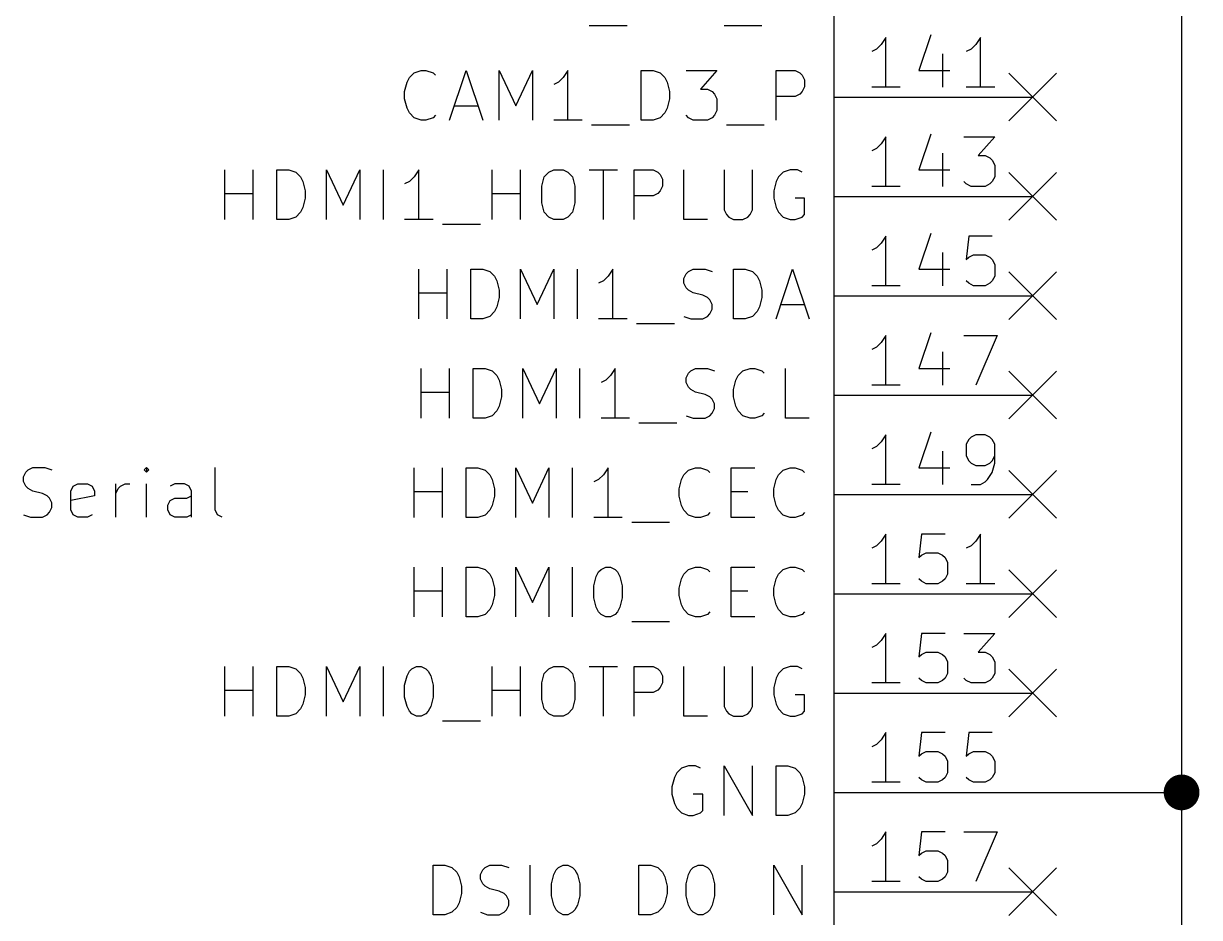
# Model space of a CAD drawing. Header units: millimetres. Extents: x 10 to 287, y -200 to -10.
# Drawn here: x 61.84 to 91.9, y -106.07 to -83.21 of the extents above; entities that cross this region are included whole.
import ezdxf

# ---------------------------------------------------------------- set-up
doc = ezdxf.new("R2010")
doc.units = ezdxf.units.MM
for name, color, linetype in [('BLUE', 174, 'CONTINUOUS'), ('GREENSIXTYFIVE', 129, 'CONTINUOUS'), ('LIGHTGREEN', 92, 'CONTINUOUS'), ('LIGHTRED', 12, 'CONTINUOUS'), ('RED', 14, 'CONTINUOUS')]:
    doc.layers.add(name, color=color, linetype=linetype)

msp = doc.modelspace()

# ---------------------------------------------------------------- linework, layer by layer
at = {"layer": 'BLUE', "linetype": 'CONTINUOUS'}
for p, q in [((87.0204, -84.4804), (88.2396, -85.6996)), ((88.2396, -84.4804), (87.0204, -85.6996)), ((87.0204, -87.0204), (88.2396, -88.2396)), ((88.2396, -87.0204), (87.0204, -88.2396)), ((87.0204, -89.5604), (88.2396, -90.7796)), ((88.2396, -89.5604), (87.0204, -90.7796)), ((87.0204, -92.1004), (88.2396, -93.3196)), ((88.2396, -92.1004), (87.0204, -93.3196)), ((87.0204, -94.6404), (88.2396, -95.8596)), ((88.2396, -94.6404), (87.0204, -95.8596)), ((87.0204, -97.1804), (88.2396, -98.3996)), ((88.2396, -97.1804), (87.0204, -98.3996)), ((87.0204, -99.7204), (88.2396, -100.9396)), ((88.2396, -99.7204), (87.0204, -100.9396)), ((87.0204, -104.8004), (88.2396, -106.0196)), ((88.2396, -104.8004), (87.0204, -106.0196))]:
    msp.add_line(p, q, dxfattribs=at)
at = {"layer": 'GREENSIXTYFIVE', "linetype": 'CONTINUOUS'}
for p, q in [((76.2968, -83.2585), (77.2644, -83.2585)), ((79.7439, -83.2585), (80.7115, -83.2585)), ((71.7006, -84.589), (71.8216, -84.468)), ((71.8216, -84.468), (72.003, -84.4075)), ((72.003, -84.4075), (72.1239, -84.4075)), ((72.1239, -84.4075), (72.3054, -84.468)), ((72.3054, -84.468), (72.3658, -84.5285)), ((72.7287, -85.6775), (73.152, -84.4075)), ((73.152, -84.4075), (73.5754, -85.6775)), ((73.9987, -85.6775), (73.9987, -84.4075)), ((73.9987, -84.4075), (74.4221, -85.3147)), ((74.4221, -85.3147), (74.8454, -84.4075)), ((74.8454, -84.4075), (74.8454, -85.6775)), ((75.7525, -84.4075), (75.6316, -84.589)), ((75.7525, -85.6775), (75.7525, -84.4075)), ((77.6272, -85.6775), (77.6272, -84.4075)), ((77.6272, -84.4075), (77.9296, -84.4075)), ((77.9296, -84.4075), (78.111, -84.468)), ((78.111, -84.468), (78.232, -84.589)), ((78.7763, -84.4075), (79.5625, -84.4075)), ((79.5625, -84.4075), (79.1391, -84.8913)), ((81.0743, -85.6775), (81.0743, -84.4075)), ((81.0743, -84.4075), (81.5581, -84.4075)), ((81.5581, -84.4075), (81.6791, -84.468)), ((81.6791, -84.468), (81.7396, -84.5285)), ((71.5797, -84.9518), (71.6401, -84.7099)), ((71.6401, -84.7099), (71.7006, -84.589)), ((75.5106, -84.7099), (75.3897, -84.7704)), ((75.6316, -84.589), (75.5106, -84.7099)), ((78.232, -84.589), (78.2925, -84.7099)), ((78.2925, -84.7099), (78.3529, -84.9518)), ((81.7396, -84.5285), (81.8, -84.6494)), ((81.8, -84.6494), (81.8, -84.8309)), ((71.5797, -85.1332), (71.5797, -84.9518)), ((78.3529, -84.9518), (78.3529, -85.1332)), ((79.1391, -84.8913), (79.3206, -84.8913)), ((79.3206, -84.8913), (79.4415, -84.9518)), ((79.4415, -84.9518), (79.502, -85.0123)), ((79.502, -85.0123), (79.5625, -85.1332)), ((81.6791, -85.0123), (81.5581, -85.0728)), ((81.7396, -84.9518), (81.6791, -85.0123)), ((81.8, -84.8309), (81.7396, -84.9518)), ((71.6401, -85.3751), (71.5797, -85.1332)), ((72.8497, -85.3147), (73.4544, -85.3147)), ((78.3529, -85.1332), (78.2925, -85.3751)), ((79.5625, -85.1332), (79.5625, -85.4356)), ((81.5581, -85.0728), (81.0743, -85.0728)), ((71.7006, -85.4961), (71.6401, -85.3751)), ((71.8216, -85.6171), (71.7006, -85.4961)), ((72.003, -85.6775), (71.8216, -85.6171)), ((72.3054, -85.6171), (72.1239, -85.6775)), ((72.3658, -85.5566), (72.3054, -85.6171)), ((78.111, -85.6171), (77.9296, -85.6775)), ((78.232, -85.4961), (78.111, -85.6171)), ((78.2925, -85.3751), (78.232, -85.4961)), ((78.8368, -85.6171), (78.7763, -85.5566)), ((78.9577, -85.6775), (78.8368, -85.6171)), ((79.4415, -85.6171), (79.3206, -85.6775)), ((79.502, -85.5566), (79.4415, -85.6171)), ((79.5625, -85.4356), (79.502, -85.5566)), ((72.1239, -85.6775), (72.003, -85.6775)), ((76.1154, -85.6775), (75.3897, -85.6775)), ((76.3573, -85.7985), (77.3249, -85.7985)), ((77.9296, -85.6775), (77.6272, -85.6775)), ((79.3206, -85.6775), (78.9577, -85.6775)), ((79.8044, -85.7985), (80.772, -85.7985)), ((66.9833, -88.2175), (66.9833, -86.9475)), ((67.709, -88.2175), (67.709, -86.9475)), ((68.3138, -88.2175), (68.3138, -86.9475)), ((68.3138, -86.9475), (68.6162, -86.9475)), ((68.6162, -86.9475), (68.7976, -87.008)), ((68.7976, -87.008), (68.9186, -87.129)), ((68.9186, -87.129), (68.9791, -87.2499)), ((69.5838, -88.2175), (69.5838, -86.9475)), ((69.5838, -86.9475), (70.0072, -87.8547)), ((70.0072, -87.8547), (70.4305, -86.9475)), ((70.4305, -86.9475), (70.4305, -88.2175)), ((71.0352, -88.2175), (71.0352, -86.9475)), ((71.8215, -87.129), (71.7005, -87.2499)), ((71.9424, -86.9475), (71.8215, -87.129)), ((71.9424, -88.2175), (71.9424, -86.9475)), ((73.8171, -88.2175), (73.8171, -86.9475)), ((74.5428, -88.2175), (74.5428, -86.9475)), ((75.0872, -87.3709), (75.1476, -87.129)), ((75.1476, -87.129), (75.2686, -87.008)), ((75.2686, -87.008), (75.3895, -86.9475)), ((75.3895, -86.9475), (75.6314, -86.9475)), ((75.6314, -86.9475), (75.7524, -87.008)), ((75.7524, -87.008), (75.8733, -87.129)), ((75.8733, -87.129), (75.9338, -87.3709)), ((76.2967, -86.9475), (77.0224, -86.9475)), ((76.6596, -88.2175), (76.6596, -86.9475)), ((77.4457, -88.2175), (77.4457, -86.9475)), ((77.4457, -86.9475), (77.9295, -86.9475)), ((77.9295, -86.9475), (78.0505, -87.008)), ((78.0505, -87.008), (78.111, -87.0685)), ((78.111, -87.0685), (78.1714, -87.1894)), ((78.7157, -88.2175), (78.7157, -86.9475)), ((79.7438, -86.9475), (79.7438, -87.9756)), ((80.4695, -87.9756), (80.4695, -86.9475)), ((81.1348, -87.129), (81.0743, -87.2499)), ((81.2558, -87.008), (81.1348, -87.129)), ((81.4372, -86.9475), (81.2558, -87.008)), ((81.6186, -86.9475), (81.4372, -86.9475)), ((81.7396, -87.008), (81.6186, -86.9475)), ((68.9791, -87.2499), (69.0395, -87.4918)), ((71.7005, -87.2499), (71.5796, -87.3104)), ((75.0872, -87.7942), (75.0872, -87.3709)), ((75.9338, -87.3709), (75.9338, -87.7942)), ((78.1714, -87.3709), (78.111, -87.4918)), ((78.1714, -87.1894), (78.1714, -87.3709)), ((81.0743, -87.2499), (81.0139, -87.4918)), ((66.9833, -87.5523), (67.709, -87.5523)), ((69.0395, -87.6732), (68.9791, -87.9151)), ((69.0395, -87.4918), (69.0395, -87.6732)), ((73.8171, -87.5523), (74.5428, -87.5523)), ((77.9295, -87.6128), (77.4457, -87.6128)), ((78.0505, -87.5523), (77.9295, -87.6128)), ((78.111, -87.4918), (78.0505, -87.5523)), ((81.0139, -87.4918), (81.0139, -87.6732)), ((81.0139, -87.6732), (81.0743, -87.9151)), ((81.8, -87.6732), (81.5581, -87.6732)), ((81.8, -88.0966), (81.8, -87.6732)), ((68.9186, -88.0361), (68.7976, -88.1571)), ((68.9791, -87.9151), (68.9186, -88.0361)), ((75.1476, -88.0361), (75.0872, -87.7942)), ((75.2686, -88.1571), (75.1476, -88.0361)), ((75.8733, -88.0361), (75.7524, -88.1571)), ((75.9338, -87.7942), (75.8733, -88.0361)), ((79.7438, -87.9756), (79.8043, -88.0966)), ((80.4091, -88.0966), (80.4695, -87.9756)), ((81.0743, -87.9151), (81.1348, -88.0361)), ((81.1348, -88.0361), (81.2558, -88.1571)), ((68.6162, -88.2175), (68.3138, -88.2175)), ((68.7976, -88.1571), (68.6162, -88.2175)), ((72.3053, -88.2175), (71.5796, -88.2175)), ((72.5472, -88.3385), (73.5148, -88.3385)), ((75.3895, -88.2175), (75.2686, -88.1571)), ((75.6314, -88.2175), (75.3895, -88.2175)), ((75.7524, -88.1571), (75.6314, -88.2175)), ((79.3205, -88.2175), (78.7157, -88.2175)), ((79.8043, -88.0966), (79.8648, -88.1571)), ((79.8648, -88.1571), (79.9857, -88.2175)), ((79.9857, -88.2175), (80.2276, -88.2175)), ((80.2276, -88.2175), (80.3486, -88.1571)), ((80.3486, -88.1571), (80.4091, -88.0966)), ((81.2558, -88.1571), (81.4372, -88.2175)), ((81.4372, -88.2175), (81.5581, -88.2175)), ((81.5581, -88.2175), (81.7396, -88.1571)), ((81.7396, -88.1571), (81.8, -88.0966)), ((71.9424, -90.7575), (71.9424, -89.4875)), ((72.6681, -90.7575), (72.6681, -89.4875)), ((73.2729, -90.7575), (73.2729, -89.4875)), ((73.2729, -89.4875), (73.5753, -89.4875)), ((73.5753, -89.4875), (73.7567, -89.548)), ((73.7567, -89.548), (73.8777, -89.669)), ((74.5429, -90.7575), (74.5429, -89.4875)), ((74.5429, -89.4875), (74.9663, -90.3947)), ((74.9663, -90.3947), (75.3896, -89.4875)), ((75.3896, -89.4875), (75.3896, -90.7575)), ((75.9943, -90.7575), (75.9943, -89.4875)), ((76.9015, -89.4875), (76.7806, -89.669)), ((76.9015, -90.7575), (76.9015, -89.4875)), ((78.7762, -89.6085), (78.8367, -89.548)), ((78.8367, -89.548), (78.9577, -89.4875)), ((78.9577, -89.4875), (79.26, -89.4875)), ((79.26, -89.4875), (79.4415, -89.548)), ((79.9857, -90.7575), (79.9857, -89.4875)), ((79.9857, -89.4875), (80.2881, -89.4875)), ((80.2881, -89.4875), (80.4695, -89.548)), ((80.4695, -89.548), (80.5905, -89.669)), ((81.0743, -90.7575), (81.4976, -89.4875)), ((81.4976, -89.4875), (81.921, -90.7575)), ((73.8777, -89.669), (73.9382, -89.7899)), ((73.9382, -89.7899), (73.9986, -90.0318)), ((76.6596, -89.7899), (76.5387, -89.8504)), ((76.7806, -89.669), (76.6596, -89.7899)), ((78.7158, -89.7294), (78.7762, -89.6085)), ((78.7158, -89.8504), (78.7158, -89.7294)), ((78.7762, -89.9713), (78.7158, -89.8504)), ((80.5905, -89.669), (80.651, -89.7899)), ((80.651, -89.7899), (80.7114, -90.0318)), ((71.9424, -90.0923), (72.6681, -90.0923)), ((73.9986, -90.0318), (73.9986, -90.2132)), ((78.8367, -90.0318), (78.7762, -89.9713)), ((78.9577, -90.0923), (78.8367, -90.0318)), ((79.1996, -90.1528), (78.9577, -90.0923)), ((79.3205, -90.2132), (79.1996, -90.1528)), ((80.7114, -90.0318), (80.7114, -90.2132)), ((73.9382, -90.4551), (73.8777, -90.5761)), ((73.9986, -90.2132), (73.9382, -90.4551)), ((79.381, -90.2737), (79.3205, -90.2132)), ((79.4415, -90.3947), (79.381, -90.2737)), ((79.4415, -90.5156), (79.4415, -90.3947)), ((80.651, -90.4551), (80.5905, -90.5761)), ((80.7114, -90.2132), (80.651, -90.4551)), ((81.1953, -90.3947), (81.8, -90.3947)), ((73.5753, -90.7575), (73.2729, -90.7575)), ((73.7567, -90.6971), (73.5753, -90.7575)), ((73.8777, -90.5761), (73.7567, -90.6971)), ((77.2644, -90.7575), (76.5387, -90.7575)), ((78.7158, -90.6971), (78.8972, -90.7575)), ((78.8972, -90.7575), (79.1996, -90.7575)), ((79.1996, -90.7575), (79.3205, -90.6971)), ((79.3205, -90.6971), (79.381, -90.6366)), ((79.381, -90.6366), (79.4415, -90.5156)), ((80.2881, -90.7575), (79.9857, -90.7575)), ((80.4695, -90.6971), (80.2881, -90.7575)), ((80.5905, -90.5761), (80.4695, -90.6971)), ((77.5063, -90.8785), (78.4739, -90.8785)), ((72.0029, -93.2975), (72.0029, -92.0275)), ((72.7286, -93.2975), (72.7286, -92.0275)), ((73.3334, -93.2975), (73.3334, -92.0275)), ((73.3334, -92.0275), (73.6358, -92.0275)), ((73.6358, -92.0275), (73.8172, -92.088)), ((73.8172, -92.088), (73.9382, -92.209)), ((73.9382, -92.209), (73.9987, -92.3299)), ((74.6034, -93.2975), (74.6034, -92.0275)), ((74.6034, -92.0275), (75.0268, -92.9347)), ((75.0268, -92.9347), (75.4501, -92.0275)), ((75.4501, -92.0275), (75.4501, -93.2975)), ((76.0548, -93.2975), (76.0548, -92.0275)), ((76.8411, -92.209), (76.7201, -92.3299)), ((76.962, -92.0275), (76.8411, -92.209)), ((76.962, -93.2975), (76.962, -92.0275)), ((78.7763, -92.2694), (78.8367, -92.1485)), ((78.7763, -92.3904), (78.7763, -92.2694)), ((78.8367, -92.1485), (78.8972, -92.088)), ((78.8972, -92.088), (79.0182, -92.0275)), ((79.0182, -92.0275), (79.3205, -92.0275)), ((79.3205, -92.0275), (79.502, -92.088)), ((80.0462, -92.3299), (80.1067, -92.209)), ((80.1067, -92.209), (80.2277, -92.088)), ((80.2277, -92.088), (80.4091, -92.0275)), ((80.4091, -92.0275), (80.53, -92.0275)), ((80.53, -92.0275), (80.7115, -92.088)), ((80.7115, -92.088), (80.7719, -92.1485)), ((81.3162, -93.2975), (81.3162, -92.0275)), ((73.9987, -92.3299), (74.0591, -92.5718)), ((74.0591, -92.5718), (74.0591, -92.7532)), ((76.7201, -92.3299), (76.5992, -92.3904)), ((78.8367, -92.5113), (78.7763, -92.3904)), ((78.8972, -92.5718), (78.8367, -92.5113)), ((79.0182, -92.6323), (78.8972, -92.5718)), ((79.9858, -92.5718), (80.0462, -92.3299)), ((79.9858, -92.7532), (79.9858, -92.5718)), ((72.0029, -92.6323), (72.7286, -92.6323)), ((74.0591, -92.7532), (73.9987, -92.9951)), ((79.2601, -92.6928), (79.0182, -92.6323)), ((79.381, -92.7532), (79.2601, -92.6928)), ((79.4415, -92.8137), (79.381, -92.7532)), ((79.502, -92.9347), (79.4415, -92.8137)), ((80.0462, -92.9951), (79.9858, -92.7532)), ((73.9382, -93.1161), (73.8172, -93.2371)), ((73.9987, -92.9951), (73.9382, -93.1161)), ((79.381, -93.2371), (79.4415, -93.1766)), ((79.4415, -93.1766), (79.502, -93.0556)), ((79.502, -93.0556), (79.502, -92.9347)), ((80.1067, -93.1161), (80.0462, -92.9951)), ((80.2277, -93.2371), (80.1067, -93.1161)), ((80.7719, -93.1766), (80.7115, -93.2371)), ((73.6358, -93.2975), (73.3334, -93.2975)), ((73.8172, -93.2371), (73.6358, -93.2975)), ((77.3249, -93.2975), (76.5992, -93.2975)), ((77.5668, -93.4185), (78.5344, -93.4185)), ((78.7763, -93.2371), (78.9577, -93.2975)), ((78.9577, -93.2975), (79.2601, -93.2975)), ((79.2601, -93.2975), (79.381, -93.2371)), ((80.4091, -93.2975), (80.2277, -93.2371)), ((80.53, -93.2975), (80.4091, -93.2975)), ((80.7115, -93.2371), (80.53, -93.2975)), ((81.921, -93.2975), (81.3162, -93.2975)), ((71.8215, -95.8375), (71.8215, -94.5675)), ((72.5472, -95.8375), (72.5472, -94.5675)), ((73.152, -95.8375), (73.152, -94.5675)), ((73.152, -94.5675), (73.4544, -94.5675)), ((73.4544, -94.5675), (73.6358, -94.628)), ((73.6358, -94.628), (73.7568, -94.749)), ((74.422, -95.8375), (74.422, -94.5675)), ((74.422, -94.5675), (74.8454, -95.4747)), ((74.8454, -95.4747), (75.2687, -94.5675)), ((75.2687, -94.5675), (75.2687, -95.8375)), ((75.8734, -95.8375), (75.8734, -94.5675)), ((76.7806, -94.5675), (76.6597, -94.749)), ((76.7806, -95.8375), (76.7806, -94.5675)), ((78.7158, -94.749), (78.8368, -94.628)), ((78.8368, -94.628), (79.0182, -94.5675)), ((79.0182, -94.5675), (79.1391, -94.5675)), ((79.1391, -94.5675), (79.3206, -94.628)), ((79.3206, -94.628), (79.381, -94.6885)), ((79.9253, -95.8375), (79.9253, -94.5675)), ((79.9253, -94.5675), (80.5301, -94.5675)), ((81.1348, -94.749), (81.2558, -94.628)), ((81.2558, -94.628), (81.4372, -94.5675)), ((81.4372, -94.5675), (81.5581, -94.5675)), ((81.5581, -94.5675), (81.7396, -94.628)), ((81.7396, -94.628), (81.8, -94.6885)), ((73.7568, -94.749), (73.8173, -94.8699)), ((73.8173, -94.8699), (73.8777, -95.1118)), ((76.5387, -94.8699), (76.4178, -94.9304)), ((76.6597, -94.749), (76.5387, -94.8699)), ((78.5949, -95.1118), (78.6553, -94.8699)), ((78.6553, -94.8699), (78.7158, -94.749)), ((81.0139, -95.1118), (81.0743, -94.8699)), ((81.0743, -94.8699), (81.1348, -94.749)), ((71.8215, -95.1723), (72.5472, -95.1723)), ((73.8777, -95.1118), (73.8777, -95.2932)), ((78.5949, -95.2932), (78.5949, -95.1118)), ((79.9253, -95.1723), (80.3487, -95.1723)), ((81.0139, -95.2932), (81.0139, -95.1118)), ((73.8173, -95.5351), (73.7568, -95.6561)), ((73.8777, -95.2932), (73.8173, -95.5351)), ((78.6553, -95.5351), (78.5949, -95.2932)), ((78.7158, -95.6561), (78.6553, -95.5351)), ((81.0743, -95.5351), (81.0139, -95.2932)), ((81.1348, -95.6561), (81.0743, -95.5351)), ((73.4544, -95.8375), (73.152, -95.8375)), ((73.6358, -95.7771), (73.4544, -95.8375)), ((73.7568, -95.6561), (73.6358, -95.7771)), ((77.1435, -95.8375), (76.4178, -95.8375)), ((78.8368, -95.7771), (78.7158, -95.6561)), ((79.0182, -95.8375), (78.8368, -95.7771)), ((79.1391, -95.8375), (79.0182, -95.8375)), ((79.3206, -95.7771), (79.1391, -95.8375)), ((79.381, -95.7166), (79.3206, -95.7771)), ((80.5301, -95.8375), (79.9253, -95.8375)), ((81.2558, -95.7771), (81.1348, -95.6561)), ((81.4372, -95.8375), (81.2558, -95.7771)), ((81.5581, -95.8375), (81.4372, -95.8375)), ((81.7396, -95.7771), (81.5581, -95.8375)), ((81.8, -95.7166), (81.7396, -95.7771)), ((77.3854, -95.9585), (78.353, -95.9585)), ((71.8215, -98.3775), (71.8215, -97.1075)), ((72.5472, -98.3775), (72.5472, -97.1075)), ((73.152, -98.3775), (73.152, -97.1075)), ((73.152, -97.1075), (73.4544, -97.1075)), ((73.4544, -97.1075), (73.6358, -97.168)), ((73.6358, -97.168), (73.7568, -97.289)), ((73.7568, -97.289), (73.8173, -97.4099)), ((74.422, -98.3775), (74.422, -97.1075)), ((74.422, -97.1075), (74.8454, -98.0147)), ((74.8454, -98.0147), (75.2687, -97.1075)), ((75.2687, -97.1075), (75.2687, -98.3775)), ((75.8734, -98.3775), (75.8734, -97.1075)), ((76.4178, -97.5913), (76.4782, -97.3494)), ((76.4782, -97.3494), (76.5387, -97.2285)), ((76.5387, -97.2285), (76.5992, -97.168)), ((76.5992, -97.168), (76.7201, -97.1075)), ((76.7201, -97.1075), (76.8411, -97.1075)), ((76.8411, -97.1075), (76.962, -97.168)), ((76.962, -97.168), (77.0225, -97.2285)), ((77.0225, -97.2285), (77.083, -97.3494)), ((77.083, -97.3494), (77.1435, -97.5913)), ((78.6553, -97.4099), (78.7158, -97.289)), ((78.7158, -97.289), (78.8368, -97.168)), ((78.8368, -97.168), (79.0182, -97.1075)), ((79.0182, -97.1075), (79.1391, -97.1075)), ((79.1391, -97.1075), (79.3206, -97.168)), ((79.3206, -97.168), (79.381, -97.2285)), ((79.9253, -98.3775), (79.9253, -97.1075)), ((79.9253, -97.1075), (80.5301, -97.1075)), ((81.0743, -97.4099), (81.1348, -97.289)), ((81.1348, -97.289), (81.2558, -97.168)), ((81.2558, -97.168), (81.4372, -97.1075)), ((81.4372, -97.1075), (81.5581, -97.1075)), ((81.5581, -97.1075), (81.7396, -97.168)), ((81.7396, -97.168), (81.8, -97.2285)), ((73.8173, -97.4099), (73.8777, -97.6518)), ((73.8777, -97.6518), (73.8777, -97.8332)), ((76.4178, -97.8937), (76.4178, -97.5913)), ((77.1435, -97.5913), (77.1435, -97.8937)), ((78.5949, -97.6518), (78.6553, -97.4099)), ((78.5949, -97.8332), (78.5949, -97.6518)), ((81.0139, -97.6518), (81.0743, -97.4099)), ((81.0139, -97.8332), (81.0139, -97.6518)), ((71.8215, -97.7123), (72.5472, -97.7123)), ((73.8777, -97.8332), (73.8173, -98.0751)), ((76.4782, -98.1356), (76.4178, -97.8937)), ((77.1435, -97.8937), (77.083, -98.1356)), ((78.6553, -98.0751), (78.5949, -97.8332)), ((79.9253, -97.7123), (80.3487, -97.7123)), ((81.0743, -98.0751), (81.0139, -97.8332)), ((73.7568, -98.1961), (73.6358, -98.3171)), ((73.8173, -98.0751), (73.7568, -98.1961)), ((76.5387, -98.2566), (76.4782, -98.1356)), ((76.5992, -98.3171), (76.5387, -98.2566)), ((77.0225, -98.2566), (76.962, -98.3171)), ((77.083, -98.1356), (77.0225, -98.2566)), ((78.7158, -98.1961), (78.6553, -98.0751)), ((78.8368, -98.3171), (78.7158, -98.1961)), ((79.381, -98.2566), (79.3206, -98.3171)), ((81.1348, -98.1961), (81.0743, -98.0751)), ((81.2558, -98.3171), (81.1348, -98.1961)), ((81.8, -98.2566), (81.7396, -98.3171)), ((73.4544, -98.3775), (73.152, -98.3775)), ((73.6358, -98.3171), (73.4544, -98.3775)), ((76.7201, -98.3775), (76.5992, -98.3171)), ((76.8411, -98.3775), (76.7201, -98.3775)), ((76.962, -98.3171), (76.8411, -98.3775)), ((77.3854, -98.4985), (78.353, -98.4985)), ((79.0182, -98.3775), (78.8368, -98.3171)), ((79.1391, -98.3775), (79.0182, -98.3775)), ((79.3206, -98.3171), (79.1391, -98.3775)), ((80.5301, -98.3775), (79.9253, -98.3775)), ((81.4372, -98.3775), (81.2558, -98.3171)), ((81.5581, -98.3775), (81.4372, -98.3775)), ((81.7396, -98.3171), (81.5581, -98.3775)), ((66.9833, -100.9175), (66.9833, -99.6475)), ((67.709, -100.9175), (67.709, -99.6475)), ((68.3138, -100.9175), (68.3138, -99.6475)), ((68.3138, -99.6475), (68.6162, -99.6475)), ((68.6162, -99.6475), (68.7976, -99.708)), ((68.7976, -99.708), (68.9186, -99.829)), ((69.5838, -100.9175), (69.5838, -99.6475)), ((69.5838, -99.6475), (70.0072, -100.5547)), ((70.0072, -100.5547), (70.4305, -99.6475)), ((70.4305, -99.6475), (70.4305, -100.9175)), ((71.0352, -100.9175), (71.0352, -99.6475)), ((71.64, -99.8894), (71.7005, -99.7685)), ((71.7005, -99.7685), (71.761, -99.708)), ((71.761, -99.708), (71.8819, -99.6475)), ((71.8819, -99.6475), (72.0029, -99.6475)), ((72.0029, -99.6475), (72.1238, -99.708)), ((72.1238, -99.708), (72.1843, -99.7685)), ((72.1843, -99.7685), (72.2448, -99.8894)), ((73.8171, -100.9175), (73.8171, -99.6475)), ((74.5428, -100.9175), (74.5428, -99.6475)), ((75.1476, -99.829), (75.2686, -99.708)), ((75.2686, -99.708), (75.3895, -99.6475)), ((75.3895, -99.6475), (75.6314, -99.6475)), ((75.6314, -99.6475), (75.7524, -99.708)), ((75.7524, -99.708), (75.8733, -99.829)), ((76.2967, -99.6475), (77.0224, -99.6475)), ((76.6596, -100.9175), (76.6596, -99.6475)), ((77.4457, -100.9175), (77.4457, -99.6475)), ((77.4457, -99.6475), (77.9295, -99.6475)), ((77.9295, -99.6475), (78.0505, -99.708)), ((78.0505, -99.708), (78.111, -99.7685)), ((78.111, -99.7685), (78.1714, -99.8894)), ((78.7157, -100.9175), (78.7157, -99.6475)), ((79.7438, -99.6475), (79.7438, -100.6756)), ((80.4695, -100.6756), (80.4695, -99.6475)), ((81.2558, -99.708), (81.1348, -99.829)), ((81.4372, -99.6475), (81.2558, -99.708)), ((81.6186, -99.6475), (81.4372, -99.6475)), ((81.7396, -99.708), (81.6186, -99.6475)), ((68.9186, -99.829), (68.9791, -99.9499)), ((68.9791, -99.9499), (69.0395, -100.1918)), ((71.5796, -100.1313), (71.64, -99.8894)), ((72.2448, -99.8894), (72.3053, -100.1313)), ((75.0872, -100.0709), (75.1476, -99.829)), ((75.0872, -100.4942), (75.0872, -100.0709)), ((75.8733, -99.829), (75.9338, -100.0709)), ((75.9338, -100.0709), (75.9338, -100.4942)), ((78.1714, -100.0709), (78.111, -100.1918)), ((78.1714, -99.8894), (78.1714, -100.0709)), ((81.0743, -99.9499), (81.0139, -100.1918)), ((81.1348, -99.829), (81.0743, -99.9499)), ((66.9833, -100.2523), (67.709, -100.2523)), ((69.0395, -100.3732), (68.9791, -100.6151)), ((69.0395, -100.1918), (69.0395, -100.3732)), ((71.5796, -100.4337), (71.5796, -100.1313)), ((72.3053, -100.1313), (72.3053, -100.4337)), ((73.8171, -100.2523), (74.5428, -100.2523)), ((77.9295, -100.3128), (77.4457, -100.3128)), ((78.0505, -100.2523), (77.9295, -100.3128)), ((78.111, -100.1918), (78.0505, -100.2523)), ((81.0139, -100.1918), (81.0139, -100.3732)), ((81.0139, -100.3732), (81.0743, -100.6151)), ((81.8, -100.3732), (81.5581, -100.3732)), ((81.8, -100.7966), (81.8, -100.3732)), ((68.9791, -100.6151), (68.9186, -100.7361)), ((71.64, -100.6756), (71.5796, -100.4337)), ((71.7005, -100.7966), (71.64, -100.6756)), ((72.2448, -100.6756), (72.1843, -100.7966)), ((72.3053, -100.4337), (72.2448, -100.6756)), ((75.1476, -100.7361), (75.0872, -100.4942)), ((75.9338, -100.4942), (75.8733, -100.7361)), ((79.7438, -100.6756), (79.8043, -100.7966)), ((80.4091, -100.7966), (80.4695, -100.6756)), ((81.0743, -100.6151), (81.1348, -100.7361)), ((68.6162, -100.9175), (68.3138, -100.9175)), ((68.7976, -100.8571), (68.6162, -100.9175)), ((68.9186, -100.7361), (68.7976, -100.8571)), ((71.761, -100.8571), (71.7005, -100.7966)), ((71.8819, -100.9175), (71.761, -100.8571)), ((72.0029, -100.9175), (71.8819, -100.9175)), ((72.1238, -100.8571), (72.0029, -100.9175)), ((72.1843, -100.7966), (72.1238, -100.8571)), ((75.2686, -100.8571), (75.1476, -100.7361)), ((75.3895, -100.9175), (75.2686, -100.8571)), ((75.6314, -100.9175), (75.3895, -100.9175)), ((75.7524, -100.8571), (75.6314, -100.9175)), ((75.8733, -100.7361), (75.7524, -100.8571)), ((79.3205, -100.9175), (78.7157, -100.9175)), ((79.8043, -100.7966), (79.8648, -100.8571)), ((79.8648, -100.8571), (79.9857, -100.9175)), ((79.9857, -100.9175), (80.2276, -100.9175)), ((80.2276, -100.9175), (80.3486, -100.8571)), ((80.3486, -100.8571), (80.4091, -100.7966)), ((81.1348, -100.7361), (81.2558, -100.8571)), ((81.2558, -100.8571), (81.4372, -100.9175)), ((81.4372, -100.9175), (81.5581, -100.9175)), ((81.5581, -100.9175), (81.7396, -100.8571)), ((81.7396, -100.8571), (81.8, -100.7966)), ((72.5472, -101.0385), (73.5148, -101.0385)), ((78.8367, -102.1875), (78.6553, -102.248)), ((79.0181, -102.1875), (78.8367, -102.1875)), ((79.1391, -102.248), (79.0181, -102.1875)), ((79.7438, -103.4575), (79.7438, -102.1875)), ((79.7438, -102.1875), (80.4695, -103.4575)), ((80.4695, -103.4575), (80.4695, -102.1875)), ((81.0743, -103.4575), (81.0743, -102.1875)), ((81.0743, -102.1875), (81.3767, -102.1875)), ((81.3767, -102.1875), (81.5581, -102.248)), ((78.4738, -102.4899), (78.4134, -102.7318)), ((78.5343, -102.369), (78.4738, -102.4899)), ((78.6553, -102.248), (78.5343, -102.369)), ((81.5581, -102.248), (81.6791, -102.369)), ((81.6791, -102.369), (81.7396, -102.4899)), ((81.7396, -102.4899), (81.8, -102.7318)), ((78.4134, -102.7318), (78.4134, -102.9132)), ((81.8, -102.7318), (81.8, -102.9132)), ((78.4134, -102.9132), (78.4738, -103.1551)), ((79.1995, -102.9132), (78.9576, -102.9132)), ((79.1995, -103.3366), (79.1995, -102.9132)), ((81.8, -102.9132), (81.7396, -103.1551)), ((78.4738, -103.1551), (78.5343, -103.2761)), ((78.5343, -103.2761), (78.6553, -103.3971)), ((78.6553, -103.3971), (78.8367, -103.4575)), ((78.9576, -103.4575), (79.1391, -103.3971)), ((79.1391, -103.3971), (79.1995, -103.3366)), ((81.5581, -103.3971), (81.3767, -103.4575)), ((81.6791, -103.2761), (81.5581, -103.3971)), ((81.7396, -103.1551), (81.6791, -103.2761)), ((78.8367, -103.4575), (78.9576, -103.4575)), ((81.3767, -103.4575), (81.0743, -103.4575)), ((72.3053, -105.9975), (72.3053, -104.7275)), ((72.3053, -104.7275), (72.6077, -104.7275)), ((72.6077, -104.7275), (72.7891, -104.788)), ((72.7891, -104.788), (72.9101, -104.909)), ((72.9101, -104.909), (72.9706, -105.0299)), ((73.5149, -104.9694), (73.5753, -104.8485)), ((73.5753, -104.8485), (73.6358, -104.788)), ((73.6358, -104.788), (73.7568, -104.7275)), ((73.7568, -104.7275), (74.0591, -104.7275)), ((74.0591, -104.7275), (74.2406, -104.788)), ((74.7848, -105.9975), (74.7848, -104.7275)), ((75.3896, -104.9694), (75.4501, -104.8485)), ((75.4501, -104.8485), (75.5106, -104.788)), ((75.5106, -104.788), (75.6315, -104.7275)), ((75.6315, -104.7275), (75.7525, -104.7275)), ((75.7525, -104.7275), (75.8734, -104.788)), ((75.8734, -104.788), (75.9339, -104.8485)), ((75.9339, -104.8485), (75.9944, -104.9694)), ((77.5667, -105.9975), (77.5667, -104.7275)), ((77.5667, -104.7275), (77.8691, -104.7275)), ((77.8691, -104.7275), (78.0505, -104.788)), ((78.0505, -104.788), (78.1715, -104.909)), ((78.1715, -104.909), (78.232, -105.0299)), ((78.8367, -104.9694), (78.8972, -104.8485)), ((78.8972, -104.8485), (78.9577, -104.788)), ((78.9577, -104.788), (79.0786, -104.7275)), ((79.0786, -104.7275), (79.1996, -104.7275)), ((79.1996, -104.7275), (79.3205, -104.788)), ((79.3205, -104.788), (79.381, -104.8485)), ((79.381, -104.8485), (79.4415, -104.9694)), ((81.0138, -105.9975), (81.0138, -104.7275)), ((81.0138, -104.7275), (81.7395, -105.9975)), ((81.7395, -105.9975), (81.7395, -104.7275)), ((72.9706, -105.0299), (73.031, -105.2718)), ((73.5149, -105.0904), (73.5149, -104.9694)), ((73.5753, -105.2113), (73.5149, -105.0904)), ((75.3292, -105.2113), (75.3896, -104.9694)), ((75.9944, -104.9694), (76.0549, -105.2113)), ((78.232, -105.0299), (78.2924, -105.2718)), ((78.7763, -105.2113), (78.8367, -104.9694)), ((79.4415, -104.9694), (79.502, -105.2113)), ((73.031, -105.4532), (72.9706, -105.6951)), ((73.031, -105.2718), (73.031, -105.4532)), ((73.6358, -105.2718), (73.5753, -105.2113)), ((73.7568, -105.3323), (73.6358, -105.2718)), ((73.9987, -105.3928), (73.7568, -105.3323)), ((74.1196, -105.4532), (73.9987, -105.3928)), ((74.1801, -105.5137), (74.1196, -105.4532)), ((75.3292, -105.5137), (75.3292, -105.2113)), ((76.0549, -105.2113), (76.0549, -105.5137)), ((78.2924, -105.4532), (78.232, -105.6951)), ((78.2924, -105.2718), (78.2924, -105.4532)), ((78.7763, -105.5137), (78.7763, -105.2113)), ((79.502, -105.2113), (79.502, -105.5137)), ((72.9706, -105.6951), (72.9101, -105.8161)), ((74.2406, -105.6347), (74.1801, -105.5137)), ((74.1801, -105.8766), (74.2406, -105.7556)), ((74.2406, -105.7556), (74.2406, -105.6347)), ((75.3896, -105.7556), (75.3292, -105.5137)), ((75.4501, -105.8766), (75.3896, -105.7556)), ((75.9944, -105.7556), (75.9339, -105.8766)), ((76.0549, -105.5137), (75.9944, -105.7556)), ((78.232, -105.6951), (78.1715, -105.8161)), ((78.8367, -105.7556), (78.7763, -105.5137)), ((78.8972, -105.8766), (78.8367, -105.7556)), ((79.4415, -105.7556), (79.381, -105.8766)), ((79.502, -105.5137), (79.4415, -105.7556)), ((72.6077, -105.9975), (72.3053, -105.9975)), ((72.7891, -105.9371), (72.6077, -105.9975)), ((72.9101, -105.8161), (72.7891, -105.9371)), ((73.5149, -105.9371), (73.6963, -105.9975)), ((73.6963, -105.9975), (73.9987, -105.9975)), ((73.9987, -105.9975), (74.1196, -105.9371)), ((74.1196, -105.9371), (74.1801, -105.8766)), ((75.5106, -105.9371), (75.4501, -105.8766)), ((75.6315, -105.9975), (75.5106, -105.9371)), ((75.7525, -105.9975), (75.6315, -105.9975)), ((75.8734, -105.9371), (75.7525, -105.9975)), ((75.9339, -105.8766), (75.8734, -105.9371)), ((77.8691, -105.9975), (77.5667, -105.9975)), ((78.0505, -105.9371), (77.8691, -105.9975)), ((78.1715, -105.8161), (78.0505, -105.9371)), ((78.9577, -105.9371), (78.8972, -105.8766)), ((79.0786, -105.9975), (78.9577, -105.9371)), ((79.1996, -105.9975), (79.0786, -105.9975)), ((79.3205, -105.9371), (79.1996, -105.9975)), ((79.381, -105.8766), (79.3205, -105.9371))]:
    msp.add_line(p, q, dxfattribs=at)
at = {"layer": 'LIGHTGREEN', "linetype": 'CONTINUOUS'}
for p, q in [((91.44, -80.01), (91.44, -102.87)), ((87.63, -102.87), (91.44, -102.87)), ((91.44, -102.87), (91.44, -110.49))]:
    msp.add_line(p, q, dxfattribs=at)
at = {"layer": 'LIGHTGREEN', "const_width": 0.4572}
msp.add_lwpolyline([(91.2114, -102.87, 1), (91.6686, -102.87, 1)], format="xyb", close=True, dxfattribs=at)
at = {"layer": 'LIGHTRED', "linetype": 'CONTINUOUS'}
for p, q in [((83.8805, -83.5629), (83.7596, -83.7444)), ((83.8805, -84.8329), (83.8805, -83.5629)), ((85.0295, -83.5025), (84.7272, -84.4096)), ((86.2995, -83.5629), (86.1786, -83.7444)), ((86.2995, -84.8329), (86.2995, -83.5629)), ((83.6386, -83.8653), (83.5177, -83.9258)), ((83.7596, -83.7444), (83.6386, -83.8653)), ((86.0576, -83.8653), (85.9367, -83.9258)), ((86.1786, -83.7444), (86.0576, -83.8653)), ((85.3319, -83.9863), (85.3319, -84.8329)), ((84.7272, -84.4096), (85.5133, -84.4096)), ((84.2434, -84.8329), (83.5177, -84.8329)), ((86.6624, -84.8329), (85.9367, -84.8329)), ((83.8805, -86.1029), (83.7596, -86.2844)), ((83.8805, -87.3729), (83.8805, -86.1029)), ((85.0295, -86.0425), (84.7272, -86.9496)), ((85.8762, -86.1029), (86.6624, -86.1029)), ((86.6624, -86.1029), (86.239, -86.5867)), ((83.6386, -86.4053), (83.5177, -86.4658)), ((83.7596, -86.2844), (83.6386, -86.4053)), ((85.3319, -86.5263), (85.3319, -87.3729)), ((86.239, -86.5867), (86.4205, -86.5867)), ((86.4205, -86.5867), (86.5414, -86.6472)), ((86.5414, -86.6472), (86.6019, -86.7077)), ((86.6019, -86.7077), (86.6624, -86.8286)), ((86.6624, -86.8286), (86.6624, -87.131)), ((84.7272, -86.9496), (85.5133, -86.9496)), ((86.6624, -87.131), (86.6019, -87.252)), ((84.2434, -87.3729), (83.5177, -87.3729)), ((85.9367, -87.3125), (85.8762, -87.252)), ((86.0576, -87.3729), (85.9367, -87.3125)), ((86.4205, -87.3729), (86.0576, -87.3729)), ((86.5414, -87.3125), (86.4205, -87.3729)), ((86.6019, -87.252), (86.5414, -87.3125)), ((83.8805, -88.6429), (83.7596, -88.8244)), ((83.8805, -89.9129), (83.8805, -88.6429)), ((85.0295, -88.5825), (84.7272, -89.4896)), ((85.9971, -88.6429), (85.9367, -89.2477)), ((86.6019, -88.6429), (85.9971, -88.6429)), ((83.6386, -88.9453), (83.5177, -89.0058)), ((83.7596, -88.8244), (83.6386, -88.9453)), ((85.3319, -89.0663), (85.3319, -89.9129)), ((85.9367, -89.2477), (85.9971, -89.1872)), ((85.9971, -89.1872), (86.1181, -89.1267)), ((86.1181, -89.1267), (86.4205, -89.1267)), ((86.4205, -89.1267), (86.5414, -89.1872)), ((86.5414, -89.1872), (86.6019, -89.2477)), ((86.6019, -89.2477), (86.6624, -89.3686)), ((84.7272, -89.4896), (85.5133, -89.4896)), ((86.6624, -89.3686), (86.6624, -89.671)), ((85.9971, -89.8525), (85.9367, -89.792)), ((86.1181, -89.9129), (85.9971, -89.8525)), ((86.5414, -89.8525), (86.4205, -89.9129)), ((86.6019, -89.792), (86.5414, -89.8525)), ((86.6624, -89.671), (86.6019, -89.792)), ((84.2434, -89.9129), (83.5177, -89.9129)), ((86.4205, -89.9129), (86.1181, -89.9129)), ((83.7596, -91.3644), (83.6386, -91.4853)), ((83.8805, -91.1829), (83.7596, -91.3644)), ((83.8805, -92.4529), (83.8805, -91.1829)), ((85.0295, -91.1225), (84.7272, -92.0296)), ((85.8762, -91.1829), (86.7228, -91.1829)), ((86.7228, -91.1829), (86.1786, -92.4529)), ((83.6386, -91.4853), (83.5177, -91.5458)), ((85.3319, -91.6063), (85.3319, -92.4529)), ((84.7272, -92.0296), (85.5133, -92.0296)), ((84.2434, -92.4529), (83.5177, -92.4529)), ((83.8805, -93.7229), (83.7596, -93.9044)), ((83.8805, -94.9929), (83.8805, -93.7229)), ((85.0295, -93.6625), (84.7272, -94.5696)), ((86.0576, -93.7834), (85.9971, -93.8439)), ((86.1786, -93.7229), (86.0576, -93.7834)), ((86.4205, -93.7229), (86.1786, -93.7229)), ((86.5414, -93.7834), (86.4205, -93.7229)), ((86.6019, -93.8439), (86.5414, -93.7834)), ((83.6386, -94.0253), (83.5177, -94.0858)), ((83.7596, -93.9044), (83.6386, -94.0253)), ((85.9971, -93.8439), (85.9367, -93.9648)), ((85.9367, -93.9648), (85.9367, -94.2672)), ((86.6624, -93.9648), (86.6019, -93.8439)), ((86.6624, -94.4486), (86.6624, -93.9648)), ((85.3319, -94.1463), (85.3319, -94.9929)), ((85.9367, -94.2672), (85.9971, -94.3882)), ((85.9971, -94.3882), (86.0576, -94.4486)), ((86.5414, -94.4486), (86.6019, -94.3882)), ((86.6019, -94.3882), (86.6624, -94.2672)), ((84.7272, -94.5696), (85.5133, -94.5696)), ((86.0576, -94.4486), (86.1786, -94.5091)), ((86.1786, -94.5091), (86.4205, -94.5091)), ((86.4205, -94.5091), (86.5414, -94.4486)), ((86.6019, -94.6905), (86.6624, -94.4486)), ((86.2995, -94.9929), (86.4205, -94.9325)), ((86.4205, -94.9325), (86.4809, -94.872)), ((86.4809, -94.872), (86.6019, -94.6905)), ((84.2434, -94.9929), (83.5177, -94.9929)), ((86.0576, -94.9929), (86.2995, -94.9929)), ((83.7596, -96.4444), (83.6386, -96.5653)), ((83.8805, -96.2629), (83.7596, -96.4444)), ((83.8805, -97.5329), (83.8805, -96.2629)), ((84.7876, -96.2629), (84.7272, -96.8677)), ((85.3924, -96.2629), (84.7876, -96.2629)), ((86.1786, -96.4444), (86.0576, -96.5653)), ((86.2995, -96.2629), (86.1786, -96.4444)), ((86.2995, -97.5329), (86.2995, -96.2629)), ((83.6386, -96.5653), (83.5177, -96.6258)), ((84.7876, -96.8072), (84.9086, -96.7467)), ((84.9086, -96.7467), (85.211, -96.7467)), ((85.211, -96.7467), (85.3319, -96.8072)), ((86.0576, -96.5653), (85.9367, -96.6258)), ((84.7272, -96.8677), (84.7876, -96.8072)), ((85.3319, -96.8072), (85.3924, -96.8677)), ((85.3924, -96.8677), (85.4529, -96.9886)), ((85.4529, -96.9886), (85.4529, -97.291)), ((85.4529, -97.291), (85.3924, -97.412)), ((84.2434, -97.5329), (83.5177, -97.5329)), ((84.7876, -97.4725), (84.7272, -97.412)), ((84.9086, -97.5329), (84.7876, -97.4725)), ((85.211, -97.5329), (84.9086, -97.5329)), ((85.3319, -97.4725), (85.211, -97.5329)), ((85.3924, -97.412), (85.3319, -97.4725)), ((86.6624, -97.5329), (85.9367, -97.5329)), ((83.8805, -98.8029), (83.7596, -98.9844)), ((83.8805, -100.0729), (83.8805, -98.8029)), ((84.7876, -98.8029), (84.7272, -99.4077)), ((85.3924, -98.8029), (84.7876, -98.8029)), ((85.8762, -98.8029), (86.6624, -98.8029)), ((86.6624, -98.8029), (86.239, -99.2867)), ((83.6386, -99.1053), (83.5177, -99.1658)), ((83.7596, -98.9844), (83.6386, -99.1053)), ((84.7272, -99.4077), (84.7876, -99.3472)), ((84.7876, -99.3472), (84.9086, -99.2867)), ((84.9086, -99.2867), (85.211, -99.2867)), ((85.211, -99.2867), (85.3319, -99.3472)), ((85.3319, -99.3472), (85.3924, -99.4077)), ((85.3924, -99.4077), (85.4529, -99.5286)), ((86.239, -99.2867), (86.4205, -99.2867)), ((86.4205, -99.2867), (86.5414, -99.3472)), ((86.5414, -99.3472), (86.6019, -99.4077)), ((86.6019, -99.4077), (86.6624, -99.5286)), ((85.4529, -99.5286), (85.4529, -99.831)), ((86.6624, -99.5286), (86.6624, -99.831)), ((84.2434, -100.0729), (83.5177, -100.0729)), ((84.7876, -100.0125), (84.7272, -99.952)), ((84.9086, -100.0729), (84.7876, -100.0125)), ((85.211, -100.0729), (84.9086, -100.0729)), ((85.3319, -100.0125), (85.211, -100.0729)), ((85.3924, -99.952), (85.3319, -100.0125)), ((85.4529, -99.831), (85.3924, -99.952)), ((85.9367, -100.0125), (85.8762, -99.952)), ((86.0576, -100.0729), (85.9367, -100.0125)), ((86.4205, -100.0729), (86.0576, -100.0729)), ((86.5414, -100.0125), (86.4205, -100.0729)), ((86.6019, -99.952), (86.5414, -100.0125)), ((86.6624, -99.831), (86.6019, -99.952)), ((83.7596, -101.5244), (83.6386, -101.6453)), ((83.8805, -101.3429), (83.7596, -101.5244)), ((83.8805, -102.6129), (83.8805, -101.3429)), ((84.7876, -101.3429), (84.7272, -101.9477)), ((85.3924, -101.3429), (84.7876, -101.3429)), ((85.9971, -101.3429), (85.9367, -101.9477)), ((86.6019, -101.3429), (85.9971, -101.3429)), ((83.6386, -101.6453), (83.5177, -101.7058)), ((84.7272, -101.9477), (84.7876, -101.8872)), ((84.7876, -101.8872), (84.9086, -101.8267)), ((84.9086, -101.8267), (85.211, -101.8267)), ((85.211, -101.8267), (85.3319, -101.8872)), ((85.3319, -101.8872), (85.3924, -101.9477)), ((85.9367, -101.9477), (85.9971, -101.8872)), ((85.9971, -101.8872), (86.1181, -101.8267)), ((86.1181, -101.8267), (86.4205, -101.8267)), ((86.4205, -101.8267), (86.5414, -101.8872)), ((86.5414, -101.8872), (86.6019, -101.9477)), ((85.3924, -101.9477), (85.4529, -102.0686)), ((85.4529, -102.0686), (85.4529, -102.371)), ((86.6019, -101.9477), (86.6624, -102.0686)), ((86.6624, -102.0686), (86.6624, -102.371)), ((84.7876, -102.5525), (84.7272, -102.492)), ((85.3924, -102.492), (85.3319, -102.5525)), ((85.4529, -102.371), (85.3924, -102.492)), ((85.9971, -102.5525), (85.9367, -102.492)), ((86.6019, -102.492), (86.5414, -102.5525)), ((86.6624, -102.371), (86.6019, -102.492)), ((84.2434, -102.6129), (83.5177, -102.6129)), ((84.9086, -102.6129), (84.7876, -102.5525)), ((85.211, -102.6129), (84.9086, -102.6129)), ((85.3319, -102.5525), (85.211, -102.6129)), ((86.1181, -102.6129), (85.9971, -102.5525)), ((86.4205, -102.6129), (86.1181, -102.6129)), ((86.5414, -102.5525), (86.4205, -102.6129)), ((83.8805, -103.8829), (83.7596, -104.0644)), ((83.8805, -105.1529), (83.8805, -103.8829)), ((84.7876, -103.8829), (84.7272, -104.4877)), ((85.3924, -103.8829), (84.7876, -103.8829)), ((85.8762, -103.8829), (86.7228, -103.8829)), ((86.7228, -103.8829), (86.1786, -105.1529)), ((83.6386, -104.1853), (83.5177, -104.2458)), ((83.7596, -104.0644), (83.6386, -104.1853)), ((84.7272, -104.4877), (84.7876, -104.4272)), ((84.7876, -104.4272), (84.9086, -104.3667)), ((84.9086, -104.3667), (85.211, -104.3667)), ((85.211, -104.3667), (85.3319, -104.4272)), ((85.3319, -104.4272), (85.3924, -104.4877)), ((85.3924, -104.4877), (85.4529, -104.6086)), ((85.4529, -104.6086), (85.4529, -104.911)), ((84.2434, -105.1529), (83.5177, -105.1529)), ((84.7876, -105.0925), (84.7272, -105.032)), ((84.9086, -105.1529), (84.7876, -105.0925)), ((85.211, -105.1529), (84.9086, -105.1529)), ((85.3319, -105.0925), (85.211, -105.1529)), ((85.3924, -105.032), (85.3319, -105.0925)), ((85.4529, -104.911), (85.3924, -105.032))]:
    msp.add_line(p, q, dxfattribs=at)
at = {"layer": 'RED', "linetype": 'CONTINUOUS'}
for p, q in [((82.55, -31.75), (82.55, -161.29)), ((82.55, -85.09), (87.63, -85.09)), ((82.55, -87.63), (87.63, -87.63)), ((82.55, -90.17), (87.63, -90.17)), ((82.55, -92.71), (87.63, -92.71)), ((61.8369, -94.8011), (61.8973, -94.6802)), ((61.8973, -94.6802), (61.9578, -94.6197)), ((61.9578, -94.6197), (62.0788, -94.5592)), ((62.0788, -94.5592), (62.3811, -94.5592)), ((62.3811, -94.5592), (62.5626, -94.6197)), ((64.9816, -94.5592), (64.9212, -94.6197)), ((64.9212, -94.6197), (64.9816, -94.6802)), ((65.0421, -94.6197), (64.9816, -94.5592)), ((64.9816, -94.5592), (64.9816, -94.6802)), ((64.9816, -94.6802), (65.0421, -94.6197)), ((66.7354, -95.6478), (66.7354, -94.5592)), ((61.8369, -94.9221), (61.8369, -94.8011)), ((61.8973, -95.043), (61.8369, -94.9221)), ((63.1068, -95.043), (63.2278, -94.9826)), ((63.2278, -94.9826), (63.4697, -94.9826)), ((63.4697, -94.9826), (63.5906, -95.043)), ((64.1954, -95.8292), (64.1954, -94.9826)), ((64.3164, -95.043), (64.4373, -94.9826)), ((64.4373, -94.9826), (64.5583, -94.9826)), ((64.9816, -95.8292), (64.9816, -94.9826)), ((65.7074, -94.9826), (65.5864, -95.043)), ((65.9493, -94.9826), (65.7074, -94.9826)), ((66.0702, -95.043), (65.9493, -94.9826)), ((61.9578, -95.1035), (61.8973, -95.043)), ((62.0788, -95.164), (61.9578, -95.1035)), ((62.3207, -95.2245), (62.0788, -95.164)), ((62.4416, -95.2849), (62.3207, -95.2245)), ((62.5021, -95.3454), (62.4416, -95.2849)), ((63.0464, -95.164), (63.1068, -95.043)), ((63.0464, -95.6478), (63.0464, -95.164)), ((63.6511, -95.2849), (63.0464, -95.4059)), ((63.5906, -95.043), (63.6511, -95.164)), ((63.6511, -95.164), (63.6511, -95.2849)), ((64.1954, -95.2245), (64.2559, -95.1035)), ((64.2559, -95.1035), (64.3164, -95.043)), ((66.0098, -95.3454), (66.1307, -95.2849)), ((66.1307, -95.164), (66.0702, -95.043)), ((66.1307, -95.8292), (66.1307, -95.164)), ((82.55, -95.25), (87.63, -95.25)), ((62.5626, -95.4664), (62.5021, -95.3454)), ((62.5021, -95.7083), (62.5626, -95.5873)), ((62.5626, -95.5873), (62.5626, -95.4664)), ((65.526, -95.5268), (65.5864, -95.4059)), ((65.526, -95.6478), (65.526, -95.5268)), ((65.5864, -95.4059), (65.7074, -95.3454)), ((65.7074, -95.3454), (66.0098, -95.3454)), ((61.8369, -95.7688), (62.0183, -95.8292)), ((62.0183, -95.8292), (62.3207, -95.8292)), ((62.3207, -95.8292), (62.4416, -95.7688)), ((62.4416, -95.7688), (62.5021, -95.7083)), ((63.1068, -95.7688), (63.0464, -95.6478)), ((63.2278, -95.8292), (63.1068, -95.7688)), ((63.4697, -95.8292), (63.2278, -95.8292)), ((63.5906, -95.7688), (63.4697, -95.8292)), ((65.5864, -95.7688), (65.526, -95.6478)), ((65.7074, -95.8292), (65.5864, -95.7688)), ((66.0098, -95.8292), (65.7074, -95.8292)), ((66.1307, -95.7688), (66.0098, -95.8292)), ((66.7959, -95.7688), (66.7354, -95.6478)), ((66.9169, -95.8292), (66.7959, -95.7688)), ((82.55, -97.79), (87.63, -97.79)), ((82.55, -100.33), (87.63, -100.33)), ((82.55, -102.87), (87.63, -102.87)), ((82.55, -105.41), (87.63, -105.41))]:
    msp.add_line(p, q, dxfattribs=at)

doc.saveas('drawing.dxf')
